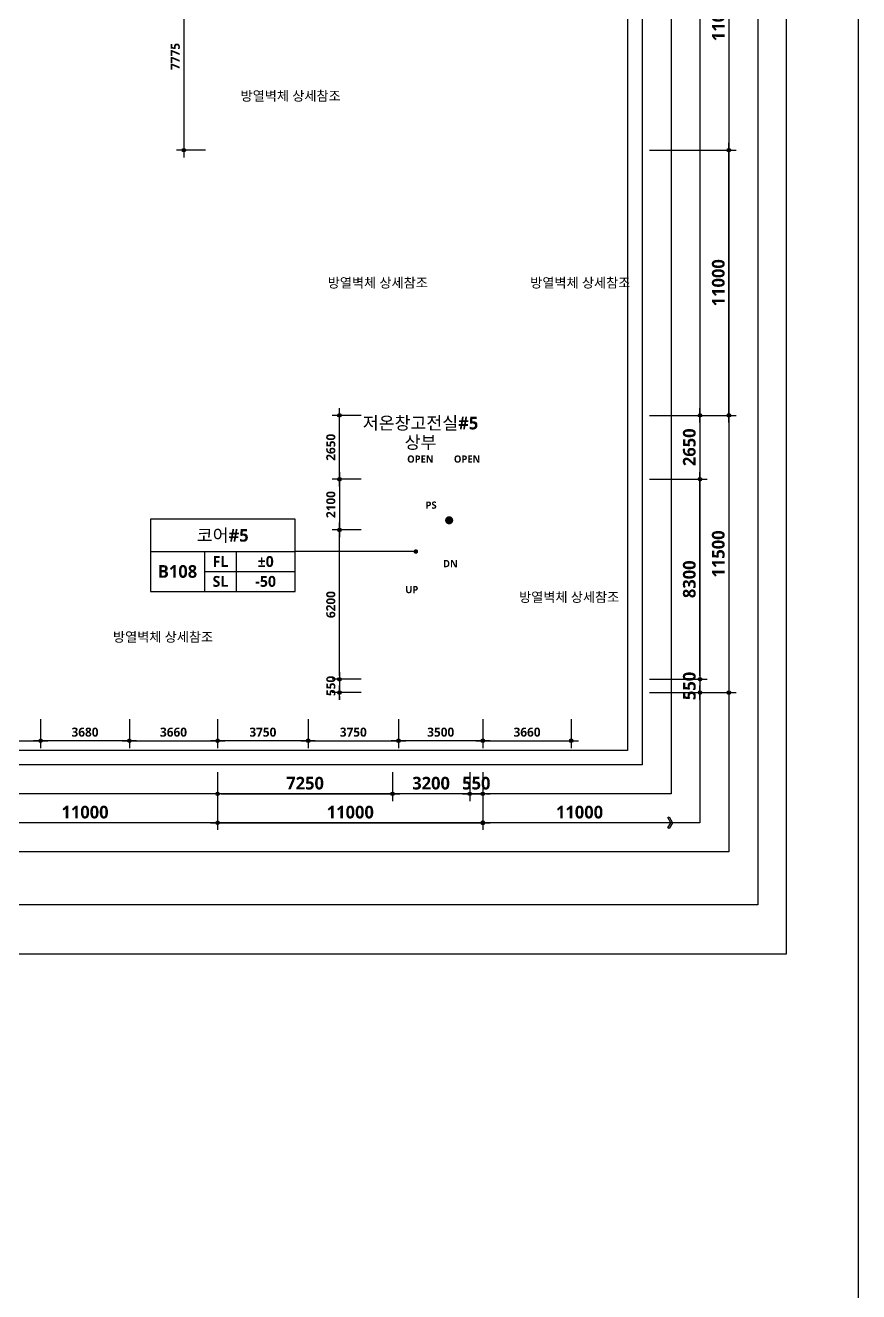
# Model space of a CAD drawing. Header units: millimetres. Extents: x -63924 to 190228206, y 0 to 456875599.
# Drawn here: x 54546 to 89100, y 128498 to 181029 of the extents above; entities that cross this region are included whole.
import ezdxf
from ezdxf.enums import TextEntityAlignment as Align

# ---------------------------------------------------------------- set-up
doc = ezdxf.new("R2010")
doc.units = ezdxf.units.MM
doc.header["$LTSCALE"] = 150
doc.header["$MEASUREMENT"] = 0
doc.header["$PDSIZE"] = -10
doc.layers.get('0').update_dxf_attribs({"linetype": 'CONTINUOUS'})
doc.layers.get('Defpoints').update_dxf_attribs({"color": 153, "linetype": 'CONTINUOUS'})
for name, color, linetype in [('A-ANNO-DIM', 4, 'CONTINUOUS'), ('A-ANNO-GRA1', 7, 'CONTINUOUS'), ('A-ANNO-LEAD', 4, 'CONTINUOUS'), ('A-ANNO-TEXT1', 7, 'CONTINUOUS'), ('A-ANNO-TEXT2', 3, 'CONTINUOUS'), ('A-FLOR-MARK-ARCH', 1, 'CONTINUOUS'), ('A-ST-AXIS-DIM', 7, 'CONTINUOUS')]:
    doc.layers.add(name, color=color, linetype=linetype)
for name, color, linetype, plot in [('Defpoint', 161, 'CONTINUOUS', False), ('G(그리드1)', 185, 'CONTINUOUS', False), ('G(그리드2)', 235, 'CONTINUOUS', False)]:
    doc.layers.add(name, color=color, linetype=linetype, plot=plot)
doc.styles.add('2020음성 1차', font='')
doc.styles.add('SH_나눔', font='')
doc.styles.add('SH_대대리576', font='')
doc.styles.add('SH_진천_나눔', font='')
doc.styles.get('2020음성 1차').set_extended_font_data('NanumGothic', bold=True)
doc.styles.get('SH_나눔').set_extended_font_data('NanumGothic', bold=True)
doc.styles.get('SH_대대리576').set_extended_font_data('NanumGothic', bold=True)
doc.styles.get('SH_진천_나눔').set_extended_font_data('NanumGothic', bold=True)
doc.dimstyles.new('SHP 300', dxfattribs={"dimscale": 150, "dimtxt": 3.5, "dimasz": 1, "dimexe": 2, "dimexo": 2, "dimgap": 1, "dimtad": 1, "dimdec": 0, "dimzin": 0, "dimdsep": 46, "dimtxsty": 'SH_대대리576', "dimblk": 'DIMDOT', "dimcen": 0.09, "dimclrt": 3, "dimadec": 0, "dimazin": 1, "dimtfac": 1, "dimtdec": 0, "dimtix": 1, "dimtmove": 2, "dimatfit": 0, "dimldrblk": 'DIMDOT', "dimfxl": 1, "dimtolj": 1, "dimtzin": 0, "dimarcsym": 0})
doc.dimstyles.new('SHP300내부', dxfattribs={"dimscale": 150, "dimtxt": 2.5, "dimasz": 1, "dimexe": 2, "dimexo": 2, "dimgap": 1, "dimtad": 1, "dimdec": 0, "dimzin": 0, "dimdsep": 46, "dimtxsty": 'SH_대대리576', "dimblk": 'DIMDOT', "dimcen": 0.09, "dimclrd": 256, "dimclre": 256, "dimclrt": 3, "dimadec": 0, "dimazin": 1, "dimtfac": 1, "dimtdec": 0, "dimtix": 1, "dimtmove": 2, "dimatfit": 0, "dimldrblk": 'DIMDOT', "dimfxl": 1, "dimtolj": 1, "dimtzin": 0, "dimlwd": -1, "dimlwe": -1, "dimarcsym": 0})

# ---------------------------------------------------------------- blocks, each defined once
blk = doc.blocks.new('DIMDOT')
at = {"color": 0}
blk.add_line((-2, 0), (2, 0), dxfattribs=at)
for radius in [0.5, 0.25]:
    blk.add_circle((0, 0), radius, dxfattribs=at)
blk = doc.blocks.new('*D498')
at = {"layer": 'A-ANNO-DIM', "transparency": 16777216}
for p, q in [((51520, 152250), (51520, 151050)), ((55180, 152250), (55180, 151050)), ((51670, 151350), (55030, 151350))]:
    blk.add_line(p, q, dxfattribs=at)
at = {"layer": 'Defpoints', "color": 0, "transparency": 16777216}
for p in [(51520, 152550), (55180, 152550), (55180, 151350)]:
    blk.add_point(p, dxfattribs=at)
at = {"layer": 'A-ANNO-DIM', "linetype": 'ByBlock', "transparency": 16777216, "xscale": 150, "yscale": 150, "zscale": 150, "rotation": 180}
blk.add_blockref('DIMDOT', (51520, 151350), dxfattribs=at)
at = {"layer": 'A-ANNO-DIM', "linetype": 'ByBlock', "transparency": 16777216, "xscale": 150, "yscale": 150, "zscale": 150}
blk.add_blockref('DIMDOT', (55180, 151350), dxfattribs=at)
at = {"layer": 'A-ANNO-DIM', "color": 3, "transparency": 16777216, "insert": (53350, 151707), "char_height": 375, "attachment_point": 5, "style": 'SH_대대리576'}
blk.add_mtext('\\A1;3660', dxfattribs=at)
blk = doc.blocks.new('*D499')
at = {"layer": 'A-ANNO-DIM', "transparency": 16777216}
for p, q in [((55180, 152250), (55180, 151050)), ((58860, 152250), (58860, 151050)), ((58710, 151350), (55330, 151350))]:
    blk.add_line(p, q, dxfattribs=at)
at = {"layer": 'Defpoints', "color": 0, "transparency": 16777216}
for p in [(55180, 152550), (58860, 152550), (55180, 151350)]:
    blk.add_point(p, dxfattribs=at)
at = {"layer": 'A-ANNO-DIM', "linetype": 'ByBlock', "transparency": 16777216, "xscale": 150, "yscale": 150, "zscale": 150, "rotation": 180}
blk.add_blockref('DIMDOT', (55180, 151350), dxfattribs=at)
at = {"layer": 'A-ANNO-DIM', "linetype": 'ByBlock', "transparency": 16777216, "xscale": 150, "yscale": 150, "zscale": 150}
blk.add_blockref('DIMDOT', (58860, 151350), dxfattribs=at)
at = {"layer": 'A-ANNO-DIM', "color": 3, "transparency": 16777216, "insert": (57020, 151707), "char_height": 375, "attachment_point": 5, "style": 'SH_대대리576'}
blk.add_mtext('\\A1;3680', dxfattribs=at)
blk = doc.blocks.new('*D500')
at = {"layer": 'A-ANNO-DIM', "transparency": 16777216}
for p, q in [((58860, 152250), (58860, 151050)), ((62520, 152250), (62520, 151050)), ((59010, 151350), (62370, 151350))]:
    blk.add_line(p, q, dxfattribs=at)
at = {"layer": 'Defpoints', "color": 0, "transparency": 16777216}
for p in [(58860, 152550), (62520, 152550), (62520, 151350)]:
    blk.add_point(p, dxfattribs=at)
at = {"layer": 'A-ANNO-DIM', "linetype": 'ByBlock', "transparency": 16777216, "xscale": 150, "yscale": 150, "zscale": 150, "rotation": 180}
blk.add_blockref('DIMDOT', (58860, 151350), dxfattribs=at)
at = {"layer": 'A-ANNO-DIM', "linetype": 'ByBlock', "transparency": 16777216, "xscale": 150, "yscale": 150, "zscale": 150}
blk.add_blockref('DIMDOT', (62520, 151350), dxfattribs=at)
at = {"layer": 'A-ANNO-DIM', "color": 3, "transparency": 16777216, "insert": (60690, 151707), "char_height": 375, "attachment_point": 5, "style": 'SH_대대리576'}
blk.add_mtext('\\A1;3660', dxfattribs=at)
blk = doc.blocks.new('*D501')
at = {"layer": 'A-ANNO-DIM', "transparency": 16777216}
for p, q in [((70020, 152250), (70020, 151050)), ((73520, 152250), (73520, 151050)), ((73370, 151350), (70170, 151350))]:
    blk.add_line(p, q, dxfattribs=at)
at = {"layer": 'Defpoints', "color": 0, "transparency": 16777216}
for p in [(70020, 152550), (73520, 152550), (70020, 151350)]:
    blk.add_point(p, dxfattribs=at)
at = {"layer": 'A-ANNO-DIM', "linetype": 'ByBlock', "transparency": 16777216, "xscale": 150, "yscale": 150, "zscale": 150, "rotation": 180}
blk.add_blockref('DIMDOT', (70020, 151350), dxfattribs=at)
at = {"layer": 'A-ANNO-DIM', "linetype": 'ByBlock', "transparency": 16777216, "xscale": 150, "yscale": 150, "zscale": 150}
blk.add_blockref('DIMDOT', (73520, 151350), dxfattribs=at)
at = {"layer": 'A-ANNO-DIM', "color": 3, "transparency": 16777216, "insert": (71770, 151707), "char_height": 375, "attachment_point": 5, "style": 'SH_대대리576'}
blk.add_mtext('\\A1;3500', dxfattribs=at)
blk = doc.blocks.new('*D502')
at = {"layer": 'A-ANNO-DIM', "transparency": 16777216}
for p, q in [((66270, 152250), (66270, 151050)), ((70020, 152250), (70020, 151050)), ((66420, 151350), (69870, 151350))]:
    blk.add_line(p, q, dxfattribs=at)
at = {"layer": 'Defpoints', "color": 0, "transparency": 16777216}
for p in [(66270, 152550), (70020, 152550), (70020, 151350)]:
    blk.add_point(p, dxfattribs=at)
at = {"layer": 'A-ANNO-DIM', "linetype": 'ByBlock', "transparency": 16777216, "xscale": 150, "yscale": 150, "zscale": 150, "rotation": 180}
blk.add_blockref('DIMDOT', (66270, 151350), dxfattribs=at)
at = {"layer": 'A-ANNO-DIM', "linetype": 'ByBlock', "transparency": 16777216, "xscale": 150, "yscale": 150, "zscale": 150}
blk.add_blockref('DIMDOT', (70020, 151350), dxfattribs=at)
at = {"layer": 'A-ANNO-DIM', "color": 3, "transparency": 16777216, "insert": (68145, 151707), "char_height": 375, "attachment_point": 5, "style": 'SH_대대리576'}
blk.add_mtext('\\A1;3750', dxfattribs=at)
blk = doc.blocks.new('*D503')
at = {"layer": 'A-ANNO-DIM', "transparency": 16777216}
for p, q in [((62520, 152250), (62520, 151050)), ((66270, 152250), (66270, 151050)), ((66120, 151350), (62670, 151350))]:
    blk.add_line(p, q, dxfattribs=at)
at = {"layer": 'Defpoints', "color": 0, "transparency": 16777216}
for p in [(62520, 152550), (66270, 152550), (62520, 151350)]:
    blk.add_point(p, dxfattribs=at)
at = {"layer": 'A-ANNO-DIM', "linetype": 'ByBlock', "transparency": 16777216, "xscale": 150, "yscale": 150, "zscale": 150, "rotation": 180}
blk.add_blockref('DIMDOT', (62520, 151350), dxfattribs=at)
at = {"layer": 'A-ANNO-DIM', "linetype": 'ByBlock', "transparency": 16777216, "xscale": 150, "yscale": 150, "zscale": 150}
blk.add_blockref('DIMDOT', (66270, 151350), dxfattribs=at)
at = {"layer": 'A-ANNO-DIM', "color": 3, "transparency": 16777216, "insert": (64395, 151707), "char_height": 375, "attachment_point": 5, "style": 'SH_대대리576'}
blk.add_mtext('\\A1;3750', dxfattribs=at)
blk = doc.blocks.new('*D504')
at = {"layer": 'A-ANNO-DIM', "transparency": 16777216}
for p, q in [((73520, 152250), (73520, 151050)), ((77180, 152250), (77180, 151050)), ((73670, 151350), (77030, 151350))]:
    blk.add_line(p, q, dxfattribs=at)
at = {"layer": 'Defpoints', "color": 0, "transparency": 16777216}
for p in [(73520, 152550), (77180, 152550), (77180, 151350)]:
    blk.add_point(p, dxfattribs=at)
at = {"layer": 'A-ANNO-DIM', "linetype": 'ByBlock', "transparency": 16777216, "xscale": 150, "yscale": 150, "zscale": 150, "rotation": 180}
blk.add_blockref('DIMDOT', (73520, 151350), dxfattribs=at)
at = {"layer": 'A-ANNO-DIM', "linetype": 'ByBlock', "transparency": 16777216, "xscale": 150, "yscale": 150, "zscale": 150}
blk.add_blockref('DIMDOT', (77180, 151350), dxfattribs=at)
at = {"layer": 'A-ANNO-DIM', "color": 3, "transparency": 16777216, "insert": (75350, 151707), "char_height": 375, "attachment_point": 5, "style": 'SH_대대리576'}
blk.add_mtext('\\A1;3660', dxfattribs=at)
blk = doc.blocks.new('*D510')
at = {"layer": 'A-ST-AXIS-DIM', "color": 0, "lineweight": -2, "transparency": 16777216}
for p, q in [((51520, 150050), (51520, 147650)), ((62520, 150050), (62520, 147650)), ((62370, 147950), (51670, 147950))]:
    blk.add_line(p, q, dxfattribs=at)
at = {"layer": 'Defpoints', "color": 0, "transparency": 16777216}
for p in [(51520, 150350), (62520, 150350), (51520, 147950)]:
    blk.add_point(p, dxfattribs=at)
at = {"layer": 'A-ST-AXIS-DIM', "color": 0, "linetype": 'ByBlock', "lineweight": -2, "transparency": 16777216, "xscale": 150, "yscale": 150, "zscale": 150, "rotation": 180}
blk.add_blockref('DIMDOT', (51520, 147950), dxfattribs=at)
at = {"layer": 'A-ST-AXIS-DIM', "color": 0, "linetype": 'ByBlock', "lineweight": -2, "transparency": 16777216, "xscale": 150, "yscale": 150, "zscale": 150}
blk.add_blockref('DIMDOT', (62520, 147950), dxfattribs=at)
at = {"layer": 'A-ST-AXIS-DIM', "color": 3, "transparency": 16777216, "insert": (57020, 148388), "char_height": 525, "attachment_point": 5, "style": 'SH_대대리576'}
blk.add_mtext('\\A1;11000', dxfattribs=at)
blk = doc.blocks.new('*D511')
at = {"layer": 'A-ST-AXIS-DIM', "color": 0, "lineweight": -2, "transparency": 16777216}
for p, q in [((62520, 150050), (62520, 147650)), ((73520, 150050), (73520, 147650)), ((62670, 147950), (73370, 147950))]:
    blk.add_line(p, q, dxfattribs=at)
at = {"layer": 'Defpoints', "color": 0, "transparency": 16777216}
for p in [(62520, 150350), (73520, 150350), (73520, 147950)]:
    blk.add_point(p, dxfattribs=at)
at = {"layer": 'A-ST-AXIS-DIM', "color": 0, "linetype": 'ByBlock', "lineweight": -2, "transparency": 16777216, "xscale": 150, "yscale": 150, "zscale": 150, "rotation": 180}
blk.add_blockref('DIMDOT', (62520, 147950), dxfattribs=at)
at = {"layer": 'A-ST-AXIS-DIM', "color": 0, "linetype": 'ByBlock', "lineweight": -2, "transparency": 16777216, "xscale": 150, "yscale": 150, "zscale": 150}
blk.add_blockref('DIMDOT', (73520, 147950), dxfattribs=at)
at = {"layer": 'A-ST-AXIS-DIM', "color": 3, "transparency": 16777216, "insert": (68020, 148388), "char_height": 525, "attachment_point": 5, "style": 'SH_대대리576'}
blk.add_mtext('\\A1;11000', dxfattribs=at)
blk = doc.blocks.new('*D513')
at = {"layer": 'A-ST-AXIS-DIM', "color": 0, "lineweight": -2, "transparency": 16777216}
for p, q in [((72970, 150050), (72970, 148850)), ((73520, 150050), (73520, 148850)), ((72820, 149150), (72670, 149150)), ((72970, 149150), (73520, 149150)), ((73670, 149150), (73820, 149150))]:
    blk.add_line(p, q, dxfattribs=at)
at = {"layer": 'Defpoints', "color": 0, "transparency": 16777216}
for p in [(72970, 150350), (73520, 150350), (73520, 149150)]:
    blk.add_point(p, dxfattribs=at)
at = {"layer": 'A-ST-AXIS-DIM', "color": 0, "linetype": 'ByBlock', "lineweight": -2, "transparency": 16777216, "xscale": 150, "yscale": 150, "zscale": 150}
blk.add_blockref('DIMDOT', (72970, 149150), dxfattribs=at)
at = {"layer": 'A-ST-AXIS-DIM', "color": 0, "linetype": 'ByBlock', "lineweight": -2, "transparency": 16777216, "xscale": 150, "yscale": 150, "zscale": 150, "rotation": 180}
blk.add_blockref('DIMDOT', (73520, 149150), dxfattribs=at)
at = {"layer": 'A-ST-AXIS-DIM', "color": 3, "transparency": 16777216, "insert": (73245, 149589), "char_height": 525, "attachment_point": 5, "style": 'SH_대대리576'}
blk.add_mtext('\\A1;550', dxfattribs=at)
blk = doc.blocks.new('*D514')
at = {"layer": 'A-ST-AXIS-DIM', "color": 0, "lineweight": -2, "transparency": 16777216}
for p, q in [((69770, 150050), (69770, 148850)), ((72970, 150050), (72970, 148850)), ((72820, 149150), (69920, 149150))]:
    blk.add_line(p, q, dxfattribs=at)
at = {"layer": 'Defpoints', "color": 0, "transparency": 16777216}
for p in [(69770, 150350), (72970, 150350), (69770, 149150)]:
    blk.add_point(p, dxfattribs=at)
at = {"layer": 'A-ST-AXIS-DIM', "color": 0, "linetype": 'ByBlock', "lineweight": -2, "transparency": 16777216, "xscale": 150, "yscale": 150, "zscale": 150, "rotation": 180}
blk.add_blockref('DIMDOT', (69770, 149150), dxfattribs=at)
at = {"layer": 'A-ST-AXIS-DIM', "color": 0, "linetype": 'ByBlock', "lineweight": -2, "transparency": 16777216, "xscale": 150, "yscale": 150, "zscale": 150}
blk.add_blockref('DIMDOT', (72970, 149150), dxfattribs=at)
at = {"layer": 'A-ST-AXIS-DIM', "color": 3, "transparency": 16777216, "insert": (71370, 149590), "char_height": 525, "attachment_point": 5, "style": 'SH_대대리576'}
blk.add_mtext('\\A1;3200', dxfattribs=at)
blk = doc.blocks.new('*D515')
at = {"layer": 'A-ST-AXIS-DIM', "color": 0, "lineweight": -2, "transparency": 16777216}
for p, q in [((62520, 150050), (62520, 148850)), ((69770, 150050), (69770, 148850)), ((62670, 149150), (69620, 149150))]:
    blk.add_line(p, q, dxfattribs=at)
at = {"layer": 'Defpoints', "color": 0, "transparency": 16777216}
for p in [(62520, 150350), (69770, 150350), (69770, 149150)]:
    blk.add_point(p, dxfattribs=at)
at = {"layer": 'A-ST-AXIS-DIM', "color": 0, "linetype": 'ByBlock', "lineweight": -2, "transparency": 16777216, "xscale": 150, "yscale": 150, "zscale": 150, "rotation": 180}
blk.add_blockref('DIMDOT', (62520, 149150), dxfattribs=at)
at = {"layer": 'A-ST-AXIS-DIM', "color": 0, "linetype": 'ByBlock', "lineweight": -2, "transparency": 16777216, "xscale": 150, "yscale": 150, "zscale": 150}
blk.add_blockref('DIMDOT', (69770, 149150), dxfattribs=at)
at = {"layer": 'A-ST-AXIS-DIM', "color": 3, "transparency": 16777216, "insert": (66145, 149589), "char_height": 525, "attachment_point": 5, "style": 'SH_대대리576'}
blk.add_mtext('\\A1;7250', dxfattribs=at)
blk = doc.blocks.new('*D519')
at = {"layer": 'A-ST-AXIS-DIM', "color": 0, "lineweight": -2, "transparency": 16777216}
for p, q in [((80420, 164850), (84020, 164850)), ((83720, 164700), (83720, 153500)), ((80420, 153350), (84020, 153350))]:
    blk.add_line(p, q, dxfattribs=at)
at = {"layer": 'Defpoints', "color": 0, "transparency": 16777216}
for p in [(80120, 164850), (80120, 153350), (83720, 153350)]:
    blk.add_point(p, dxfattribs=at)
at = {"layer": 'A-ST-AXIS-DIM', "color": 0, "linetype": 'ByBlock', "lineweight": -2, "transparency": 16777216, "xscale": 150, "yscale": 150, "zscale": 150}
for p, rotation in [((83720, 164850), 90), ((83720, 153350), 270)]:
    blk.add_blockref('DIMDOT', p, dxfattribs=dict(at, rotation=rotation))
at = {"layer": 'A-ST-AXIS-DIM', "color": 3, "transparency": 16777216, "insert": (83281, 159100), "char_height": 525, "attachment_point": 5, "rotation": 90, "style": 'SH_대대리576'}
blk.add_mtext('\\A1;11500', dxfattribs=at)
blk = doc.blocks.new('*D520')
at = {"layer": 'A-ST-AXIS-DIM', "color": 0, "lineweight": -2, "transparency": 16777216}
for p, q in [((80420, 175850), (84020, 175850)), ((83720, 165000), (83720, 175700)), ((80420, 164850), (84020, 164850))]:
    blk.add_line(p, q, dxfattribs=at)
at = {"layer": 'Defpoints', "color": 0, "transparency": 16777216}
for p in [(80120, 175850), (83720, 175850), (80120, 164850)]:
    blk.add_point(p, dxfattribs=at)
at = {"layer": 'A-ST-AXIS-DIM', "color": 0, "linetype": 'ByBlock', "lineweight": -2, "transparency": 16777216, "xscale": 150, "yscale": 150, "zscale": 150}
for p, rotation in [((83720, 175850), 90), ((83720, 164850), 270)]:
    blk.add_blockref('DIMDOT', p, dxfattribs=dict(at, rotation=rotation))
at = {"layer": 'A-ST-AXIS-DIM', "color": 3, "transparency": 16777216, "insert": (83282, 170350), "char_height": 525, "attachment_point": 5, "rotation": 90, "style": 'SH_대대리576'}
blk.add_mtext('\\A1;11000', dxfattribs=at)
blk = doc.blocks.new('*D521')
at = {"layer": 'A-ST-AXIS-DIM', "color": 0, "lineweight": -2, "transparency": 16777216}
for p, q in [((80420, 186850), (84020, 186850)), ((83720, 186700), (83720, 176000)), ((80420, 175850), (84020, 175850))]:
    blk.add_line(p, q, dxfattribs=at)
at = {"layer": 'Defpoints', "color": 0, "transparency": 16777216}
for p in [(80120, 186850), (80120, 175850), (83720, 175850)]:
    blk.add_point(p, dxfattribs=at)
at = {"layer": 'A-ST-AXIS-DIM', "color": 0, "linetype": 'ByBlock', "lineweight": -2, "transparency": 16777216, "xscale": 150, "yscale": 150, "zscale": 150}
for p, rotation in [((83720, 186850), 90), ((83720, 175850), 270)]:
    blk.add_blockref('DIMDOT', p, dxfattribs=dict(at, rotation=rotation))
at = {"layer": 'A-ST-AXIS-DIM', "color": 3, "transparency": 16777216, "insert": (83282, 181350), "char_height": 525, "attachment_point": 5, "rotation": 90, "style": 'SH_대대리576'}
blk.add_mtext('\\A1;11000', dxfattribs=at)
blk = doc.blocks.new('*D526')
at = {"layer": 'A-ST-AXIS-DIM', "color": 0, "lineweight": -2, "transparency": 16777216}
for p, q in [((82520, 154050), (82520, 154200)), ((80420, 153900), (82820, 153900)), ((82520, 153900), (82520, 153350)), ((80420, 153350), (82820, 153350)), ((82520, 153200), (82520, 153050))]:
    blk.add_line(p, q, dxfattribs=at)
at = {"layer": 'Defpoints', "color": 0, "transparency": 16777216}
for p in [(80120, 153900), (80120, 153350), (82520, 153350)]:
    blk.add_point(p, dxfattribs=at)
at = {"layer": 'A-ST-AXIS-DIM', "color": 0, "linetype": 'ByBlock', "lineweight": -2, "transparency": 16777216, "xscale": 150, "yscale": 150, "zscale": 150}
for p, rotation in [((82520, 153900), 270), ((82520, 153350), 90)]:
    blk.add_blockref('DIMDOT', p, dxfattribs=dict(at, rotation=rotation))
at = {"layer": 'A-ST-AXIS-DIM', "color": 3, "transparency": 16777216, "insert": (82081, 153625), "char_height": 525, "attachment_point": 5, "rotation": 90, "style": 'SH_대대리576'}
blk.add_mtext('\\A1;550', dxfattribs=at)
blk = doc.blocks.new('*D527')
at = {"layer": 'A-ST-AXIS-DIM', "color": 0, "lineweight": -2, "transparency": 16777216}
for p, q in [((80420, 162200), (82820, 162200)), ((82520, 154050), (82520, 162050)), ((80420, 153900), (82820, 153900))]:
    blk.add_line(p, q, dxfattribs=at)
at = {"layer": 'Defpoints', "color": 0, "transparency": 16777216}
for p in [(80120, 162200), (82520, 162200), (80120, 153900)]:
    blk.add_point(p, dxfattribs=at)
at = {"layer": 'A-ST-AXIS-DIM', "color": 0, "linetype": 'ByBlock', "lineweight": -2, "transparency": 16777216, "xscale": 150, "yscale": 150, "zscale": 150}
for p, rotation in [((82520, 162200), 90), ((82520, 153900), 270)]:
    blk.add_blockref('DIMDOT', p, dxfattribs=dict(at, rotation=rotation))
at = {"layer": 'A-ST-AXIS-DIM', "color": 3, "transparency": 16777216, "insert": (82080, 158050), "char_height": 525, "attachment_point": 5, "rotation": 90, "style": 'SH_대대리576'}
blk.add_mtext('\\A1;8300', dxfattribs=at)
blk = doc.blocks.new('*D528')
at = {"layer": 'A-ST-AXIS-DIM', "color": 0, "lineweight": -2, "transparency": 16777216}
for p, q in [((80420, 164850), (82820, 164850)), ((82520, 164700), (82520, 162350)), ((80420, 162200), (82820, 162200))]:
    blk.add_line(p, q, dxfattribs=at)
at = {"layer": 'Defpoints', "color": 0, "transparency": 16777216}
for p in [(80120, 164850), (80120, 162200), (82520, 162200)]:
    blk.add_point(p, dxfattribs=at)
at = {"layer": 'A-ST-AXIS-DIM', "color": 0, "linetype": 'ByBlock', "lineweight": -2, "transparency": 16777216, "xscale": 150, "yscale": 150, "zscale": 150}
for p, rotation in [((82520, 164850), 90), ((82520, 162200), 270)]:
    blk.add_blockref('DIMDOT', p, dxfattribs=dict(at, rotation=rotation))
at = {"layer": 'A-ST-AXIS-DIM', "color": 3, "transparency": 16777216, "insert": (82080, 163525), "char_height": 525, "attachment_point": 5, "rotation": 90, "style": 'SH_대대리576'}
blk.add_mtext('\\A1;2650', dxfattribs=at)
blk = doc.blocks.new('*D640')
at = {"layer": 'A-ANNO-DIM', "transparency": 16777216}
blk.add_arc((150630, 153350), 1820, 50.9975, 175.2755, dxfattribs=at)
at = {"layer": 'Defpoints', "color": 0, "transparency": 16777216}
for p in [(168630, 172168), (150603, 155169), (26630, 153350), (168630, 153350), (144057, 146479)]:
    blk.add_point(p, dxfattribs=at)
at = {"layer": 'A-ANNO-DIM', "linetype": 'ByBlock', "transparency": 16777216, "xscale": 150, "yscale": 150, "zscale": 150}
for p, rotation in [((151888, 154665), 318.6352696960233), ((148810, 153350), 267.6377603239947)]:
    blk.add_blockref('DIMDOT', p, dxfattribs=dict(at, rotation=rotation))
at = {"layer": 'A-ANNO-DIM', "color": 3, "transparency": 16777216, "insert": (149772, 155358), "char_height": 375, "attachment_point": 5, "rotation": 23.1365, "style": 'SH_대대리576'}
blk.add_mtext('\\A1;134%%d', dxfattribs=at)
blk = doc.blocks.new('*D716')
at = {"layer": 'A-ANNO-DIM', "transparency": 16777216}
for p, q in [((68470, 162200), (67270, 162200)), ((67570, 162050), (67570, 160250)), ((68470, 160100), (67270, 160100))]:
    blk.add_line(p, q, dxfattribs=at)
at = {"layer": 'Defpoints', "color": 0, "transparency": 16777216}
for p in [(68770, 162200), (67570, 160100), (68770, 160100)]:
    blk.add_point(p, dxfattribs=at)
at = {"layer": 'A-ANNO-DIM', "linetype": 'ByBlock', "transparency": 16777216, "xscale": 150, "yscale": 150, "zscale": 150}
for p, rotation in [((67570, 162200), 90), ((67570, 160100), 270)]:
    blk.add_blockref('DIMDOT', p, dxfattribs=dict(at, rotation=rotation))
at = {"layer": 'A-ANNO-DIM', "color": 3, "transparency": 16777216, "insert": (67214, 161150), "char_height": 375, "attachment_point": 5, "rotation": 90, "style": 'SH_대대리576'}
blk.add_mtext('\\A1;2100', dxfattribs=at)
blk = doc.blocks.new('*D717')
at = {"layer": 'A-ANNO-DIM', "transparency": 16777216}
for p, q in [((68470, 164850), (67270, 164850)), ((67570, 162350), (67570, 164700)), ((68470, 162200), (67270, 162200))]:
    blk.add_line(p, q, dxfattribs=at)
at = {"layer": 'Defpoints', "color": 0, "transparency": 16777216}
for p in [(67570, 164850), (68770, 164850), (68770, 162200)]:
    blk.add_point(p, dxfattribs=at)
at = {"layer": 'A-ANNO-DIM', "linetype": 'ByBlock', "transparency": 16777216, "xscale": 150, "yscale": 150, "zscale": 150}
for p, rotation in [((67570, 164850), 90), ((67570, 162200), 270)]:
    blk.add_blockref('DIMDOT', p, dxfattribs=dict(at, rotation=rotation))
at = {"layer": 'A-ANNO-DIM', "color": 3, "transparency": 16777216, "insert": (67213, 163525), "char_height": 375, "attachment_point": 5, "rotation": 90, "style": 'SH_대대리576'}
blk.add_mtext('\\A1;2650', dxfattribs=at)
blk = doc.blocks.new('*D718')
at = {"layer": 'A-ANNO-DIM', "transparency": 16777216}
for p, q in [((68470, 160100), (67270, 160100)), ((67570, 154050), (67570, 159950)), ((68470, 153900), (67270, 153900))]:
    blk.add_line(p, q, dxfattribs=at)
at = {"layer": 'Defpoints', "color": 0, "transparency": 16777216}
for p in [(67570, 160100), (68770, 160100), (68770, 153900)]:
    blk.add_point(p, dxfattribs=at)
at = {"layer": 'A-ANNO-DIM', "linetype": 'ByBlock', "transparency": 16777216, "xscale": 150, "yscale": 150, "zscale": 150}
for p, rotation in [((67570, 160100), 90), ((67570, 153900), 270)]:
    blk.add_blockref('DIMDOT', p, dxfattribs=dict(at, rotation=rotation))
at = {"layer": 'A-ANNO-DIM', "color": 3, "transparency": 16777216, "insert": (67213, 157000), "char_height": 375, "attachment_point": 5, "rotation": 90, "style": 'SH_대대리576'}
blk.add_mtext('\\A1;6200', dxfattribs=at)
blk = doc.blocks.new('*D722')
at = {"layer": 'A-ANNO-DIM', "transparency": 16777216}
for p, q in [((62020, 183625), (60820, 183625)), ((61120, 183475), (61120, 176000)), ((62020, 175850), (60820, 175850))]:
    blk.add_line(p, q, dxfattribs=at)
at = {"layer": 'Defpoints', "color": 0, "transparency": 16777216}
for p in [(62320, 183625), (61120, 175850), (62320, 175850)]:
    blk.add_point(p, dxfattribs=at)
at = {"layer": 'A-ANNO-DIM', "linetype": 'ByBlock', "transparency": 16777216, "xscale": 150, "yscale": 150, "zscale": 150}
for p, rotation in [((61120, 183625), 90), ((61120, 175850), 270)]:
    blk.add_blockref('DIMDOT', p, dxfattribs=dict(at, rotation=rotation))
at = {"layer": 'A-ANNO-DIM', "color": 3, "transparency": 16777216, "insert": (60765, 179738), "char_height": 375, "attachment_point": 5, "rotation": 90, "style": '2020음성 1차'}
blk.add_mtext('\\A1;7775', dxfattribs=at)
blk = doc.blocks.new('*D872')
at = {"layer": 'A-ANNO-DIM', "transparency": 16777216}
for p, q in [((67570, 154050), (67570, 154200)), ((68470, 153900), (67270, 153900)), ((67570, 153900), (67570, 153350)), ((68470, 153350), (67270, 153350)), ((67570, 153200), (67570, 153050))]:
    blk.add_line(p, q, dxfattribs=at)
at = {"layer": 'Defpoints', "color": 0, "transparency": 16777216}
for p in [(68770, 153900), (67570, 153350), (68770, 153350)]:
    blk.add_point(p, dxfattribs=at)
at = {"layer": 'A-ANNO-DIM', "linetype": 'ByBlock', "transparency": 16777216, "xscale": 150, "yscale": 150, "zscale": 150}
for p, rotation in [((67570, 153900), 270), ((67570, 153350), 90)]:
    blk.add_blockref('DIMDOT', p, dxfattribs=dict(at, rotation=rotation))
at = {"layer": 'A-ANNO-DIM', "color": 3, "transparency": 16777216, "insert": (67214, 153625), "char_height": 375, "attachment_point": 5, "rotation": 90, "style": 'SH_대대리576'}
blk.add_mtext('\\A1;550', dxfattribs=at)
blk = doc.blocks.new('G$C9D92D8A7')
at = {"layer": 'A-ANNO-GRA1'}
for p, q in [((0, 11), (40, 11)), ((15, 11), (15, 0)), ((23.75, 11), (23.75, 0)), ((15, 5.5), (40, 5.5))]:
    blk.add_line(p, q, dxfattribs=at)
blk.add_lwpolyline([(0, 20), (0, 0), (40, 0), (40, 20)], close=True, dxfattribs=at)
at = {"style": '2020음성 1차'}
for tag, height, p in [('실명', 3.5, (20, 15.5)), ('실번호', 3.5, (7.5, 5.5)), ('마감레벨', 3, (31.875, 8.25)), ('구조레벨', 3, (31.875, 2.75))]:
    blk.add_attdef(tag, text='', height=height, dxfattribs=at).set_placement(p, align=Align.MIDDLE_CENTER)
at = {"layer": 'A-ANNO-TEXT1', "style": 'SH_나눔'}
for s, p in [('FL', (19.375, 8.25)), ('SL', (19.375, 2.75))]:
    blk.add_text(s, height=3, dxfattribs=at).set_placement(p, align=Align.MIDDLE)

msp = doc.modelspace()

# ---------------------------------------------------------------- linework, layer by layer
msp.add_lwpolyline([(70740, 159200), (65729.7, 159200)])
at = {"const_width": 93.8}
msp.add_lwpolyline([(70786.9, 159200, 1), (70693.1, 159200, 1)], format="xyb", close=True, dxfattribs=at)
at = {"layer": 'A-ANNO-LEAD'}
for points in [[(62470, 177010, 0, 83.3, 0), (62595, 177226.5, 0, 0, 0), (63100.3, 178101.8, 0, 0, 0), (63471.5, 178101.8, 0, 0, 0)], [(73357.5, 170350, 0, 83.3, 0), (73107.5, 170350, 0, 0, 0), (71557.5, 170350, 0, 0, 0)], [(73682.5, 170350, 0, 83.3, 0), (73932.5, 170350, 0, 0, 0), (75482.5, 170350, 0, 0, 0)], [(73220, 157310, 0, 83.3, 0), (73470, 157310, 0, 0, 0), (75020, 157310, 0, 0, 0)], [(57580, 154450, 0, 83.3, 0), (57580, 154700, 0, 0, 0), (57580, 155659.2, 0, 0, 0), (58180, 155659.2, 0, 0, 0)]]:
    msp.add_lwpolyline(points, format="xyseb", dxfattribs=at)
at = {"layer": 'A-FLOR-MARK-ARCH', "const_width": 168.8}
msp.add_lwpolyline([(72204.4, 160498.3, -1), (72035.6, 160498.3, -1)], format="xyb", close=True, dxfattribs=at)
at = {"layer": 'A-ST-AXIS-DIM'}
msp.add_line((81380, 147950), (73670, 147950), dxfattribs=at)
at = {"layer": 'A-ST-AXIS-DIM', "linetype": 'Continuous'}
msp.add_lwpolyline([(81236.6, 147705.4), (81187.7, 147734.1), (81314.3, 147950), (81187.6, 148166), (81236.6, 148194.6), (81380, 147950)], close=True, dxfattribs=at)
at = {"layer": 'Defpoint'}
for points in [[(0, 126000), (89100, 126000), (89100, 252000), (0, 252000)], [(3000, 249000), (86100, 249000), (86100, 142500), (3000, 142500)]]:
    msp.add_lwpolyline(points, close=True, dxfattribs=at)
at = {"layer": 'G(그리드1)'}
for points in [[(6120, 245950), (84920, 245950), (84920, 144550), (6120, 144550)], [(7320, 244750), (83720, 244750), (83720, 146750), (7320, 146750)], [(8520, 243550), (82520, 243550), (82520, 147950), (8520, 147950)], [(9720, 242350), (81320, 242350), (81320, 149150), (9720, 149150)], [(10920, 241150), (80120, 241150), (80120, 150350), (10920, 150350)]]:
    msp.add_lwpolyline(points, close=True, dxfattribs=at)
at = {"layer": 'G(그리드2)'}
msp.add_lwpolyline([(11520, 240550), (79520, 240550), (79520, 150950), (11520, 150950)], close=True, dxfattribs=at)
msp.add_lwpolyline([(11520, 240550), (79520, 240550), (79520, 150950), (11520, 150950)], close=True, dxfattribs=at)

# ---------------------------------------------------------------- block references
at = {"layer": 'A-ANNO-TEXT1'}
ref = msp.add_blockref('G$C9D92D8A7', (59729.7, 157550), dxfattribs=dict(at, xscale=150, yscale=150, zscale=150))
ref.add_attrib('실명', '코어#5', dxfattribs={"layer": 'A-ANNO-TEXT2', "height": 525, "style": '2020음성 1차'}).set_placement((62729.7, 159875, 309000), align=Align.MIDDLE_CENTER)
ref.add_attrib('실번호', 'B108', dxfattribs={"layer": 'A-ANNO-TEXT2', "height": 525, "style": '2020음성 1차'}).set_placement((60854.7, 158375, 309000), align=Align.MIDDLE_CENTER)
ref.add_attrib('마감레벨', '%%p0', dxfattribs={"height": 450, "style": '2020음성 1차'}).set_placement((64511, 158787.5, 309000), align=Align.MIDDLE_CENTER)
ref.add_attrib('구조레벨', '-50', dxfattribs={"height": 450, "style": '2020음성 1차'}).set_placement((64511, 157962.5, 309000), align=Align.MIDDLE_CENTER)
at = {"layer": 'A-ST-AXIS-DIM', "xscale": -150, "yscale": 150, "zscale": 150}
msp.add_blockref('DIMDOT', (73520, 147950), dxfattribs=at)

# ---------------------------------------------------------------- texts
at = {"layer": 'A-ANNO-TEXT1', "style": '2020음성 1차'}
for p in [(63471.5, 178101.8), (67084.2, 170350), (75482.5, 170350), (75020, 157310), (58180, 155659.2)]:
    msp.add_text('방열벽체 상세참조', height=400, dxfattribs=at).set_placement(p, align=Align.MIDDLE_LEFT)
at = {"layer": 'A-ANNO-TEXT1', "style": 'SH_진천_나눔'}
for s, p in [('OPEN', (70925, 163036.9)), ('OPEN', (72863.3, 163036.9)), ('PS', (71370, 161125)), ('DN', (72170, 158700)), ('UP', (70570, 157620))]:
    msp.add_text(s, height=300, dxfattribs=at).set_placement(p, align=Align.MIDDLE)
at = {"layer": 'A-ANNO-TEXT2', "style": 'SH_진천_나눔'}
for s, p in [('저온창고전실#5', (70932.5, 164537.5)), ('상부', (70932.5, 163737.5))]:
    msp.add_text(s, height=525, dxfattribs=at).set_placement(p, align=Align.MIDDLE)
at = {"layer": 'A-ST-AXIS-DIM', "color": 3, "insert": (77525, 148387.9), "char_height": 525, "attachment_point": 5, "style": 'SH_대대리576'}
msp.add_mtext('\\A1;11000', dxfattribs=at)

# ---------------------------------------------------------------- dimensions: what is measured, and where the dimension line sits
at = {"layer": 'A-ANNO-DIM'}
for base, p1, p2, angle, override, picture, middle in [((61120, 175850), (62320, 183625), (62320, 175850), 270, {"dimtxsty": '2020음성 1차', "dimldrblk": 'DIMDOT'}, '*D722', (60765.5, 179737.5)), ((55180, 151350), (58860, 152550), (55180, 152550), 180, {"dimtxsty": 'SH_대대리576', "dimldrblk": 'DIMDOT'}, '*D499', (57020, 151706.9)), ((62520, 151350), (66270, 152550), (62520, 152550), 180, {"dimtxsty": 'SH_대대리576', "dimldrblk": 'DIMDOT'}, '*D503', (64395, 151706.9)), ((70020, 151350), (73520, 152550), (70020, 152550), 180, {"dimtxsty": 'SH_대대리576', "dimldrblk": 'DIMDOT'}, '*D501', (71770, 151706.9))]:
    dim = msp.add_linear_dim(base=base, p1=p1, p2=p2, angle=angle, dimstyle='SHP300내부', override=override, dxfattribs=at)
    dim.commit()
    dim.dimension.update_dxf_attribs({"geometry": picture, "text_midpoint": middle})
dim = msp.add_angular_dim_2l(base=(150603, 155169.4), line1=((144057.3, 146478.6), (168630, 172168.2)), line2=((26630, 153350, 103000), (168630, 153350)), dimstyle='SHP300내부', override={"dimtxsty": 'SH_대대리576', "dimldrblk": 'DIMDOT'}, dxfattribs=at)
dim.commit()
dim.dimension.update_dxf_attribs({"geometry": '*D640', "text_midpoint": (149772.2, 155357.6)})
for base, p1, p2, angle, picture, middle in [((67570, 164850), (68770, 162200), (68770, 164850), 270, '*D717', (67213.1, 163525)), ((67570, 160100), (68770, 162200), (68770, 160100), 90, '*D716', (67213.9, 161150)), ((67570, 160100), (68770, 153900), (68770, 160100), 270, '*D718', (67213.1, 157000)), ((67570, 153350), (68770, 153900), (68770, 153350), 90, '*D872', (67213.9, 153625))]:
    dim = msp.add_linear_dim(base=base, p1=p1, p2=p2, angle=angle, dimstyle='SHP300내부', dxfattribs=at)
    dim.commit()
    dim.dimension.update_dxf_attribs({"geometry": picture, "text_midpoint": middle})
for base, p1, p2, picture, middle in [((55180, 151350), (51520, 152550), (55180, 152550), '*D498', (53350, 151706.9)), ((62520, 151350), (58860, 152550), (62520, 152550), '*D500', (60690, 151706.9)), ((70020, 151350), (66270, 152550), (70020, 152550), '*D502', (68145, 151706.9)), ((77180, 151350), (73520, 152550), (77180, 152550), '*D504', (75350, 151706.9))]:
    dim = msp.add_linear_dim(base=base, p1=p1, p2=p2, dimstyle='SHP300내부', override={"dimtxsty": 'SH_대대리576', "dimldrblk": 'DIMDOT'}, dxfattribs=at)
    dim.commit()
    dim.dimension.update_dxf_attribs({"geometry": picture, "text_midpoint": middle})
at = {"layer": 'A-ST-AXIS-DIM'}
for base, p1, p2, angle, picture, middle in [((83720, 175850), (80120, 186850), (80120, 175850), 90, '*D521', (83282.1, 181350)), ((83720, 175850), (80120, 164850), (80120, 175850), 270, '*D520', (83282.1, 170350)), ((83720, 153350), (80120, 164850), (80120, 153350), 90, '*D519', (83281.4, 159100)), ((82520, 162200), (80120, 164850), (80120, 162200), 90, '*D528', (82080.3, 163525)), ((82520, 162200), (80120, 153900), (80120, 162200), 270, '*D527', (82080.3, 158050)), ((82520, 153350), (80120, 153900), (80120, 153350), 90, '*D526', (82081.4, 153625)), ((73520, 147950), (62520, 150350), (73520, 150350), 180, '*D511', (68020, 148387.9)), ((69770, 149150), (62520, 150350), (69770, 150350), 180, '*D515', (66145, 149589.3)), ((73520, 149150), (72970, 150350), (73520, 150350), 180, '*D513', (73245, 149588.6))]:
    dim = msp.add_linear_dim(base=base, p1=p1, p2=p2, angle=angle, dimstyle='SHP 300', override={"dimtxsty": 'SH_대대리576', "dimldrblk": 'DIMDOT'}, dxfattribs=at)
    dim.commit()
    dim.dimension.update_dxf_attribs({"geometry": picture, "text_midpoint": middle})
for base, p1, p2, picture, middle in [((51520, 147950), (62520, 150350), (51520, 150350), '*D510', (57020, 148387.9)), ((69770, 149150), (72970, 150350), (69770, 150350), '*D514', (71370, 149589.7))]:
    dim = msp.add_linear_dim(base=base, p1=p1, p2=p2, dimstyle='SHP 300', override={"dimtxsty": 'SH_대대리576', "dimldrblk": 'DIMDOT'}, dxfattribs=at)
    dim.commit()
    dim.dimension.update_dxf_attribs({"geometry": picture, "text_midpoint": middle})

doc.saveas('drawing.dxf')
